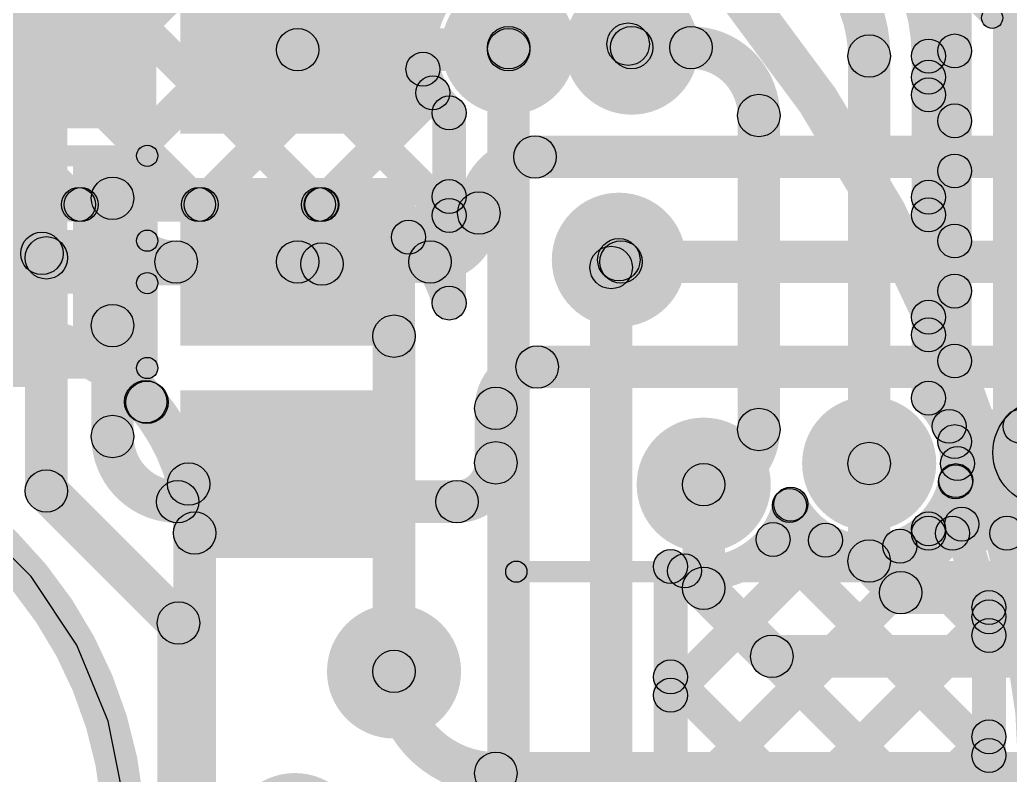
# Model space of a CAD drawing. Header units: millimetres. Extents: x -2.17 to 2.17, y -2.17 to 2.17.
# Drawn here: x 0.0738 to 0.3072, y 0.0169 to 0.1949 of the extents above; entities that cross this region are included whole.
import ezdxf

# ---------------------------------------------------------------- set-up
doc = ezdxf.new("R2010")
doc.units = ezdxf.units.MM
doc.header["$MEASUREMENT"] = 0
for name, color, linetype in [('BottomLayer', 5, 'Continuous'), ('BottomOverlay', 54, 'Continuous'), ('BottomPaste', 16, 'Continuous'), ('BottomSolder', 6, 'Continuous'), ('Mechanical2', 216, 'Continuous'), ('MultiLayer', 9, 'Continuous'), ('TopLayer', 1, 'Continuous'), ('TopOverlay', 2, 'Continuous'), ('TopSolder', 216, 'Continuous'), ('ViaHoleLayer', 16, 'Continuous')]:
    doc.layers.add(name, color=color, linetype=linetype)

# ---------------------------------------------------------------- blocks, each defined once
blk = doc.blocks.new('8_SO_B_34')
at = {"layer": 'BottomLayer'}
for points in [[(0.19291, 0.16575), (0.24016, 0.16575), (0.24016, 0.13425), (0.19291, 0.13425)], [(0.19291, 0.11575), (0.24016, 0.11575), (0.24016, 0.08425), (0.19291, 0.08425)], [(0.19291, 0.06575), (0.24016, 0.06575), (0.24016, 0.03425), (0.19291, 0.03425)]]:
    blk.add_hatch(color=5, dxfattribs=at).paths.add_polyline_path(points)
at = {"layer": 'BottomOverlay'}
blk.add_hatch(color=54, dxfattribs=at).paths.add_polyline_path([(0.165, 0.1755), (0.165, 0.1705), (0.04, 0.1705), (0.04, 0.1755)])
h = blk.add_hatch(color=54, dxfattribs=at)
edge = h.paths.add_edge_path()
edge.add_arc((0.165, 0.173), 0.0025, 0, 360)
at = {"layer": 'BottomPaste'}
for points in [[(0.19291, 0.16575), (0.24016, 0.16575), (0.24016, 0.13425), (0.19291, 0.13425)], [(0.19291, 0.11575), (0.24016, 0.11575), (0.24016, 0.08425), (0.19291, 0.08425)], [(0.19291, 0.06575), (0.24016, 0.06575), (0.24016, 0.03425), (0.19291, 0.03425)]]:
    blk.add_hatch(color=16, dxfattribs=at).paths.add_polyline_path(points)
at = {"layer": 'BottomSolder'}
for points in [[(0.18891, 0.16975), (0.24416, 0.16975), (0.24416, 0.13025), (0.18891, 0.13025)], [(0.18891, 0.11975), (0.24416, 0.11975), (0.24416, 0.08025), (0.18891, 0.08025)], [(0.18891, 0.06975), (0.24416, 0.06975), (0.24416, 0.03025), (0.18891, 0.03025)]]:
    blk.add_hatch(color=6, dxfattribs=at).paths.add_polyline_path(points)
at = {"layer": 'BottomOverlay'}
blk.add_circle((0.165, 0.173), 0.0025, dxfattribs=at)
blk = doc.blocks.new('R___0201_B_75')
at = {"layer": 'BottomLayer'}
for points in [[(-0.01614, 0.00728), (-0.00551, 0.00728), (-0.00551, -0.00728), (-0.01614, -0.00728)], [(0.00551, 0.00728), (0.01614, 0.00728), (0.01614, -0.00728), (0.00551, -0.00728)]]:
    blk.add_hatch(color=5, dxfattribs=at).paths.add_polyline_path(points)
at = {"layer": 'BottomOverlay'}
h = blk.add_hatch(color=54, dxfattribs=at)
edge = h.paths.add_edge_path()
edge.add_arc((-0.019, 0.01), 0.0025, 0, 360)
h = blk.add_hatch(color=54, dxfattribs=at)
edge = h.paths.add_edge_path()
edge.add_arc((-0.019, 0.01), 0.0025, 0, 360)
for points in [[(0.019, 0.0125), (0.019, 0.0075), (-0.019, 0.0075), (-0.019, 0.0125)], [(-0.0215, 0.01), (-0.0165, 0.01), (-0.0165, -0.01), (-0.0215, -0.01)], [(0.0165, 0.01), (0.0215, 0.01), (0.0215, -0.01), (0.0165, -0.01)], [(0.019, -0.0075), (0.019, -0.0125), (-0.019, -0.0125), (-0.019, -0.0075)]]:
    blk.add_hatch(color=54, dxfattribs=at).paths.add_polyline_path(points)
h = blk.add_hatch(color=54, dxfattribs=at)
edge = h.paths.add_edge_path()
edge.add_arc((0.019, 0.01), 0.0025, 0, 360)
h = blk.add_hatch(color=54, dxfattribs=at)
edge = h.paths.add_edge_path()
edge.add_arc((0.019, 0.01), 0.0025, 0, 360)
h = blk.add_hatch(color=54, dxfattribs=at)
edge = h.paths.add_edge_path()
edge.add_arc((-0.019, -0.01), 0.0025, 0, 360)
h = blk.add_hatch(color=54, dxfattribs=at)
edge = h.paths.add_edge_path()
edge.add_arc((-0.019, -0.01), 0.0025, 0, 360)
h = blk.add_hatch(color=54, dxfattribs=at)
edge = h.paths.add_edge_path()
edge.add_arc((0.019, -0.01), 0.0025, 0, 360)
h = blk.add_hatch(color=54, dxfattribs=at)
edge = h.paths.add_edge_path()
edge.add_arc((0.019, -0.01), 0.0025, 0, 360)
at = {"layer": 'BottomPaste'}
for points in [[(-0.01614, 0.00728), (-0.00551, 0.00728), (-0.00551, -0.00728), (-0.01614, -0.00728)], [(0.00551, 0.00728), (0.01614, 0.00728), (0.01614, -0.00728), (0.00551, -0.00728)]]:
    blk.add_hatch(color=16, dxfattribs=at).paths.add_polyline_path(points)
at = {"layer": 'BottomSolder'}
for points in [[(-0.02014, 0.01128), (-0.00151, 0.01128), (-0.00151, -0.01128), (-0.02014, -0.01128)], [(0.00151, 0.01128), (0.02014, 0.01128), (0.02014, -0.01128), (0.00151, -0.01128)]]:
    blk.add_hatch(color=6, dxfattribs=at).paths.add_polyline_path(points)
at = {"layer": 'BottomOverlay'}
for centre in [(-0.019, 0.01), (-0.019, 0.01), (0.019, 0.01), (0.019, 0.01), (-0.019, -0.01), (-0.019, -0.01), (0.019, -0.01), (0.019, -0.01)]:
    blk.add_circle(centre, 0.0025, dxfattribs=at)
blk = doc.blocks.new('R___0201_B_76')
at = {"layer": 'BottomLayer'}
for points in [[(-0.01614, 0.00728), (-0.00551, 0.00728), (-0.00551, -0.00728), (-0.01614, -0.00728)], [(0.00551, 0.00728), (0.01614, 0.00728), (0.01614, -0.00728), (0.00551, -0.00728)]]:
    blk.add_hatch(color=5, dxfattribs=at).paths.add_polyline_path(points)
at = {"layer": 'BottomOverlay'}
h = blk.add_hatch(color=54, dxfattribs=at)
edge = h.paths.add_edge_path()
edge.add_arc((-0.019, 0.01), 0.0025, 0, 360)
h = blk.add_hatch(color=54, dxfattribs=at)
edge = h.paths.add_edge_path()
edge.add_arc((-0.019, 0.01), 0.0025, 0, 360)
for points in [[(0.019, 0.0125), (0.019, 0.0075), (-0.019, 0.0075), (-0.019, 0.0125)], [(-0.0215, 0.01), (-0.0165, 0.01), (-0.0165, -0.01), (-0.0215, -0.01)], [(0.0165, 0.01), (0.0215, 0.01), (0.0215, -0.01), (0.0165, -0.01)], [(0.019, -0.0075), (0.019, -0.0125), (-0.019, -0.0125), (-0.019, -0.0075)]]:
    blk.add_hatch(color=54, dxfattribs=at).paths.add_polyline_path(points)
h = blk.add_hatch(color=54, dxfattribs=at)
edge = h.paths.add_edge_path()
edge.add_arc((0.019, 0.01), 0.0025, 0, 360)
h = blk.add_hatch(color=54, dxfattribs=at)
edge = h.paths.add_edge_path()
edge.add_arc((0.019, 0.01), 0.0025, 0, 360)
h = blk.add_hatch(color=54, dxfattribs=at)
edge = h.paths.add_edge_path()
edge.add_arc((-0.019, -0.01), 0.0025, 0, 360)
h = blk.add_hatch(color=54, dxfattribs=at)
edge = h.paths.add_edge_path()
edge.add_arc((-0.019, -0.01), 0.0025, 0, 360)
h = blk.add_hatch(color=54, dxfattribs=at)
edge = h.paths.add_edge_path()
edge.add_arc((0.019, -0.01), 0.0025, 0, 360)
h = blk.add_hatch(color=54, dxfattribs=at)
edge = h.paths.add_edge_path()
edge.add_arc((0.019, -0.01), 0.0025, 0, 360)
at = {"layer": 'BottomPaste'}
for points in [[(-0.01614, 0.00728), (-0.00551, 0.00728), (-0.00551, -0.00728), (-0.01614, -0.00728)], [(0.00551, 0.00728), (0.01614, 0.00728), (0.01614, -0.00728), (0.00551, -0.00728)]]:
    blk.add_hatch(color=16, dxfattribs=at).paths.add_polyline_path(points)
at = {"layer": 'BottomSolder'}
for points in [[(-0.02014, 0.01128), (-0.00151, 0.01128), (-0.00151, -0.01128), (-0.02014, -0.01128)], [(0.00151, 0.01128), (0.02014, 0.01128), (0.02014, -0.01128), (0.00151, -0.01128)]]:
    blk.add_hatch(color=6, dxfattribs=at).paths.add_polyline_path(points)
at = {"layer": 'BottomOverlay'}
for centre in [(-0.019, 0.01), (-0.019, 0.01), (0.019, 0.01), (0.019, 0.01), (-0.019, -0.01), (-0.019, -0.01), (0.019, -0.01), (0.019, -0.01)]:
    blk.add_circle(centre, 0.0025, dxfattribs=at)
blk = doc.blocks.new('WS2812B_M____258')
at = {"layer": 'TopOverlay'}
for points in [[(0.0725, -0.07), (0.0675, -0.07), (0.0675, -0.06), (0.0725, -0.06)], [(-0.07, -0.0725), (-0.07, -0.0675), (0.07, -0.0675), (0.07, -0.0725)]]:
    blk.add_hatch(color=2, dxfattribs=at).paths.add_polyline_path(points)
h = blk.add_hatch(color=2, dxfattribs=at)
edge = h.paths.add_edge_path()
edge.add_arc((0.07, -0.07), 0.0025, 0, 360)
h = blk.add_hatch(color=2, dxfattribs=at)
edge = h.paths.add_edge_path()
edge.add_arc((0.07, -0.07), 0.0025, 0, 360)
blk.add_circle((0.07, -0.07), 0.0025, dxfattribs=at)
blk.add_circle((0.07, -0.07), 0.0025, dxfattribs=at)

msp = doc.modelspace()

# ---------------------------------------------------------------- hatches: boundary and pattern name
at = {"layer": 'BottomLayer'}
for points in [[(0.009, 0.10839), (0.085, 0.10839), (0.085, 0.29539), (0.009, 0.29539)], [(0.033, 0.16939), (0.106, 0.16939), (0.106, 0.296), (0.033, 0.296)], [(0.22219, 0.1892), (0.21219, 0.1892), (0.21219, 0.22742), (0.22219, 0.22742)], [(0.13928, 0.18289), (0.13928, 0.19289), (0.189, 0.19289), (0.189, 0.18289)], [(0.21365, 0.18566), (0.22072, 0.19274), (0.22154, 0.19193), (0.21446, 0.18485)], [(0.194, 0.18789), (0.184, 0.18789), (0.184, 0.18839), (0.194, 0.18839)], [(0.19524, 0.15763), (0.19524, 0.16763), (0.483, 0.16763), (0.483, 0.15763)], [(0.07546, 0.13636), (0.08254, 0.14343), (0.08359, 0.14238), (0.07651, 0.13531)], [(0.11064, 0.13289), (0.11064, 0.14289), (0.13928, 0.14289), (0.13928, 0.13289)], [(0.13928, 0.13289), (0.13928, 0.14289), (0.1705, 0.14289), (0.1705, 0.13289)], [(0.2155, 0.13289), (0.2155, 0.14289), (0.35582, 0.14289), (0.35582, 0.13289)], [(0.21146, 0.13485), (0.21854, 0.14193), (0.21904, 0.14142), (0.21197, 0.13435)], [(0.08505, 0.08392), (0.07505, 0.08392), (0.07505, 0.13884), (0.08505, 0.13884)], [(0.10064, 0.09675), (0.09064, 0.09675), (0.09064, 0.12289), (0.10064, 0.12289)], [(0.19575, 0.10814), (0.19575, 0.11814), (0.472, 0.11814), (0.472, 0.10814)], [(0.191, 0.09055), (0.181, 0.09055), (0.181, 0.10339), (0.191, 0.10339)], [(0.29288, 0.09514), (0.29288, 0.10314), (0.3182, 0.10314), (0.3182, 0.09514)], [(0.29648, 0.07112), (0.29083, 0.07678), (0.31537, 0.10132), (0.32102, 0.09566)], [(0.30674, 0.09631), (0.31239, 0.10197), (0.32102, 0.09333), (0.31537, 0.08768)], [(0.279, 0.06739), (0.269, 0.06739), (0.269, 0.09039), (0.279, 0.09039)], [(0.29153, 0.08323), (0.29718, 0.08889), (0.3093, 0.07678), (0.30364, 0.07112)], [(0.07651, 0.08039), (0.08359, 0.08746), (0.11472, 0.05632), (0.10765, 0.04925)], [(0.111, 0.07639), (0.111, 0.08639), (0.17684, 0.08639), (0.17684, 0.07639)], [(0.24, 0.061), (0.23, 0.061), (0.23, 0.08539), (0.24, 0.08539)], [(0.288, 0.06995), (0.288, 0.07795), (0.3182, 0.07795), (0.3182, 0.06995)], [(0.27046, 0.06385), (0.27754, 0.07093), (0.28498, 0.06348), (0.27791, 0.05641)], [(0.23146, 0.05746), (0.23854, 0.06454), (0.25459, 0.04848), (0.24752, 0.04141)], [(0.28144, 0.05495), (0.28144, 0.06495), (0.43756, 0.06495), (0.43756, 0.05495)], [(0.11619, -0.05819), (0.10619, -0.05819), (0.10619, 0.05279), (0.11619, 0.05279)], [(0.25105, 0.03995), (0.25105, 0.04995), (0.4625, 0.04995), (0.4625, 0.03995)], [(0.186, 0.01239), (0.186, 0.02239), (0.43494, 0.02239), (0.43494, 0.01239)]]:
    msp.add_hatch(color=5, dxfattribs=at).paths.add_polyline_path(points)
h = msp.add_hatch(color=5, dxfattribs=at)
edge = h.paths.add_edge_path()
edge.add_arc((0.189, 0.18839), 0.01181, 0, 360)
h = msp.add_hatch(color=5, dxfattribs=at)
edge = h.paths.add_edge_path()
edge.add_arc((0.218, 0.18839), 0.01181, 0, 360)
h = msp.add_hatch(color=5, dxfattribs=at)
edge = h.paths.add_edge_path()
edge.add_arc((0.21719, 0.1892), 0.005, 0, 360)
h = msp.add_hatch(color=5, dxfattribs=at)
edge = h.paths.add_edge_path()
edge.add_arc((0.21719, 0.1892), 0.005, 0, 360)
h = msp.add_hatch(color=5, dxfattribs=at)
edge = h.paths.add_edge_path()
edge.add_arc((0.13928, 0.18789), 0.005, 0, 360)
h = msp.add_hatch(color=5, dxfattribs=at)
edge = h.paths.add_edge_path()
edge.add_arc((0.189, 0.18839), 0.005, 0, 360)
h = msp.add_hatch(color=5, dxfattribs=at)
edge = h.paths.add_edge_path()
edge.add_arc((0.189, 0.18789), 0.005, 0, 360)
h = msp.add_hatch(color=5, dxfattribs=at)
edge = h.paths.add_edge_path()
edge.add_arc((0.189, 0.18789), 0.005, 0, 360)
h = msp.add_hatch(color=5, dxfattribs=at)
edge = h.paths.add_edge_path()
edge.add_arc((0.218, 0.18839), 0.005, 0, 360)
h = msp.add_hatch(color=5, dxfattribs=at)
edge = h.paths.add_edge_path()
edge.add_arc((0.19524, 0.16263), 0.005, 0, 360)
h = msp.add_hatch(color=5, dxfattribs=at)
edge = h.paths.add_edge_path()
edge.add_arc((0.19524, 0.16263), 0.005, 0, 360)
h = msp.add_hatch(color=5, dxfattribs=at)
edge = h.paths.add_edge_path()
edge.add_arc((0.09564, 0.15289), 0.005, 0, 360)
h = msp.add_hatch(color=5, dxfattribs=at)
edge = h.paths.add_edge_path()
edge.add_arc((0.182, 0.14939), 0.005, 0, 360)
h = msp.add_hatch(color=5, dxfattribs=at)
edge = h.paths.add_edge_path()
edge.add_arc((0.182, 0.14939), 0.005, 0, 360)
h = msp.add_hatch(color=5, dxfattribs=at)
edge = h.paths.add_edge_path()
edge.add_arc((0.215, 0.13839), 0.01181, 0, 360)
h = msp.add_hatch(color=5, dxfattribs=at)
edge = h.paths.add_edge_path()
edge.add_arc((0.079, 0.13989), 0.005, 0, 360)
h = msp.add_hatch(color=5, dxfattribs=at)
edge = h.paths.add_edge_path()
edge.add_arc((0.08005, 0.13884), 0.005, 0, 360)
h = msp.add_hatch(color=5, dxfattribs=at)
edge = h.paths.add_edge_path()
edge.add_arc((0.08005, 0.13884), 0.005, 0, 360)
h = msp.add_hatch(color=5, dxfattribs=at)
edge = h.paths.add_edge_path()
edge.add_arc((0.11064, 0.13789), 0.005, 0, 360)
h = msp.add_hatch(color=5, dxfattribs=at)
edge = h.paths.add_edge_path()
edge.add_arc((0.11064, 0.13789), 0.005, 0, 360)
h = msp.add_hatch(color=5, dxfattribs=at)
edge = h.paths.add_edge_path()
edge.add_arc((0.13928, 0.13789), 0.005, 0, 360)
h = msp.add_hatch(color=5, dxfattribs=at)
edge = h.paths.add_edge_path()
edge.add_arc((0.13928, 0.13789), 0.005, 0, 360)
h = msp.add_hatch(color=5, dxfattribs=at)
edge = h.paths.add_edge_path()
edge.add_arc((0.1705, 0.13789), 0.005, 0, 360)
h = msp.add_hatch(color=5, dxfattribs=at)
edge = h.paths.add_edge_path()
edge.add_arc((0.1705, 0.13789), 0.005, 0, 360)
h = msp.add_hatch(color=5, dxfattribs=at)
edge = h.paths.add_edge_path()
edge.add_arc((0.215, 0.13839), 0.005, 0, 360)
h = msp.add_hatch(color=5, dxfattribs=at)
edge = h.paths.add_edge_path()
edge.add_arc((0.2155, 0.13789), 0.005, 0, 360)
h = msp.add_hatch(color=5, dxfattribs=at)
edge = h.paths.add_edge_path()
edge.add_arc((0.2155, 0.13789), 0.005, 0, 360)
h = msp.add_hatch(color=5, dxfattribs=at)
edge = h.paths.add_edge_path()
edge.add_arc((0.09564, 0.12289), 0.005, 0, 360)
h = msp.add_hatch(color=5, dxfattribs=at)
edge = h.paths.add_edge_path()
edge.add_arc((0.19575, 0.11314), 0.005, 0, 360)
h = msp.add_hatch(color=5, dxfattribs=at)
edge = h.paths.add_edge_path()
edge.add_arc((0.19575, 0.11314), 0.005, 0, 360)
h = msp.add_hatch(color=5, dxfattribs=at)
edge = h.paths.add_edge_path()
edge.add_arc((0.186, 0.10339), 0.005, 0, 360)
h = msp.add_hatch(color=5, dxfattribs=at)
edge = h.paths.add_edge_path()
edge.add_arc((0.186, 0.10339), 0.005, 0, 360)
h = msp.add_hatch(color=5, dxfattribs=at)
edge = h.paths.add_edge_path()
edge.add_arc((0.29288, 0.09914), 0.004, 0, 360)
h = msp.add_hatch(color=5, dxfattribs=at)
edge = h.paths.add_edge_path()
edge.add_arc((0.29288, 0.09914), 0.004, 0, 360)
h = msp.add_hatch(color=5, dxfattribs=at)
edge = h.paths.add_edge_path()
edge.add_arc((0.30956, 0.09914), 0.004, 0, 360)
h = msp.add_hatch(color=5, dxfattribs=at)
edge = h.paths.add_edge_path()
edge.add_arc((0.09564, 0.09675), 0.005, 0, 360)
h = msp.add_hatch(color=5, dxfattribs=at)
edge = h.paths.add_edge_path()
edge.add_arc((0.09564, 0.09675), 0.005, 0, 360)
h = msp.add_hatch(color=5, dxfattribs=at)
edge = h.paths.add_edge_path()
edge.add_arc((0.274, 0.09039), 0.01181, 0, 360)
h = msp.add_hatch(color=5, dxfattribs=at)
edge = h.paths.add_edge_path()
edge.add_arc((0.235, 0.08539), 0.01181, 0, 360)
h = msp.add_hatch(color=5, dxfattribs=at)
edge = h.paths.add_edge_path()
edge.add_arc((0.186, 0.09055), 0.005, 0, 360)
h = msp.add_hatch(color=5, dxfattribs=at)
edge = h.paths.add_edge_path()
edge.add_arc((0.186, 0.09055), 0.005, 0, 360)
h = msp.add_hatch(color=5, dxfattribs=at)
edge = h.paths.add_edge_path()
edge.add_arc((0.274, 0.09039), 0.005, 0, 360)
h = msp.add_hatch(color=5, dxfattribs=at)
edge = h.paths.add_edge_path()
edge.add_arc((0.29481, 0.09039), 0.004, 0, 360)
h = msp.add_hatch(color=5, dxfattribs=at)
edge = h.paths.add_edge_path()
edge.add_arc((0.29481, 0.09039), 0.004, 0, 360)
h = msp.add_hatch(color=5, dxfattribs=at)
edge = h.paths.add_edge_path()
edge.add_arc((0.08005, 0.08392), 0.005, 0, 360)
h = msp.add_hatch(color=5, dxfattribs=at)
edge = h.paths.add_edge_path()
edge.add_arc((0.08005, 0.08392), 0.005, 0, 360)
h = msp.add_hatch(color=5, dxfattribs=at)
edge = h.paths.add_edge_path()
edge.add_arc((0.235, 0.08539), 0.005, 0, 360)
h = msp.add_hatch(color=5, dxfattribs=at)
edge = h.paths.add_edge_path()
edge.add_arc((0.29436, 0.08606), 0.004, 0, 360)
h = msp.add_hatch(color=5, dxfattribs=at)
edge = h.paths.add_edge_path()
edge.add_arc((0.111, 0.08139), 0.005, 0, 360)
h = msp.add_hatch(color=5, dxfattribs=at)
edge = h.paths.add_edge_path()
edge.add_arc((0.111, 0.08139), 0.005, 0, 360)
h = msp.add_hatch(color=5, dxfattribs=at)
edge = h.paths.add_edge_path()
edge.add_arc((0.17684, 0.08139), 0.005, 0, 360)
h = msp.add_hatch(color=5, dxfattribs=at)
edge = h.paths.add_edge_path()
edge.add_arc((0.17684, 0.08139), 0.005, 0, 360)
h = msp.add_hatch(color=5, dxfattribs=at)
edge = h.paths.add_edge_path()
edge.add_arc((0.288, 0.07499), 0.004, 0, 360)
h = msp.add_hatch(color=5, dxfattribs=at)
edge = h.paths.add_edge_path()
edge.add_arc((0.288, 0.07395), 0.004, 0, 360)
h = msp.add_hatch(color=5, dxfattribs=at)
edge = h.paths.add_edge_path()
edge.add_arc((0.29366, 0.07395), 0.004, 0, 360)
h = msp.add_hatch(color=5, dxfattribs=at)
edge = h.paths.add_edge_path()
edge.add_arc((0.30647, 0.07395), 0.004, 0, 360)
h = msp.add_hatch(color=5, dxfattribs=at)
edge = h.paths.add_edge_path()
edge.add_arc((0.274, 0.06739), 0.005, 0, 360)
h = msp.add_hatch(color=5, dxfattribs=at)
edge = h.paths.add_edge_path()
edge.add_arc((0.274, 0.06739), 0.005, 0, 360)
h = msp.add_hatch(color=5, dxfattribs=at)
edge = h.paths.add_edge_path()
edge.add_arc((0.235, 0.061), 0.005, 0, 360)
h = msp.add_hatch(color=5, dxfattribs=at)
edge = h.paths.add_edge_path()
edge.add_arc((0.235, 0.061), 0.005, 0, 360)
h = msp.add_hatch(color=5, dxfattribs=at)
edge = h.paths.add_edge_path()
edge.add_arc((0.28144, 0.05995), 0.005, 0, 360)
h = msp.add_hatch(color=5, dxfattribs=at)
edge = h.paths.add_edge_path()
edge.add_arc((0.28144, 0.05995), 0.005, 0, 360)
h = msp.add_hatch(color=5, dxfattribs=at)
edge = h.paths.add_edge_path()
edge.add_arc((0.11119, 0.05279), 0.005, 0, 360)
h = msp.add_hatch(color=5, dxfattribs=at)
edge = h.paths.add_edge_path()
edge.add_arc((0.11119, 0.05279), 0.005, 0, 360)
h = msp.add_hatch(color=5, dxfattribs=at)
edge = h.paths.add_edge_path()
edge.add_arc((0.162, 0.04139), 0.01181, 0, 360)
h = msp.add_hatch(color=5, dxfattribs=at)
edge = h.paths.add_edge_path()
edge.add_arc((0.25105, 0.04495), 0.005, 0, 360)
h = msp.add_hatch(color=5, dxfattribs=at)
edge = h.paths.add_edge_path()
edge.add_arc((0.25105, 0.04495), 0.005, 0, 360)
h = msp.add_hatch(color=5, dxfattribs=at)
edge = h.paths.add_edge_path()
edge.add_arc((0.162, 0.04139), 0.005, 0, 360)
h = msp.add_hatch(color=5, dxfattribs=at)
edge = h.paths.add_edge_path()
edge.add_arc((0.186, 0.01739), 0.005, 0, 360)
h = msp.add_hatch(color=5, dxfattribs=at)
edge = h.paths.add_edge_path()
edge.add_arc((0.186, 0.01739), 0.005, 0, 360)
at = {"layer": 'BottomSolder'}
h = msp.add_hatch(color=6, dxfattribs=at)
edge = h.paths.add_edge_path()
edge.add_arc((0.189, 0.18839), 0.01581, 0, 360)
h = msp.add_hatch(color=6, dxfattribs=at)
edge = h.paths.add_edge_path()
edge.add_arc((0.218, 0.18839), 0.01581, 0, 360)
h = msp.add_hatch(color=6, dxfattribs=at)
edge = h.paths.add_edge_path()
edge.add_arc((0.215, 0.13839), 0.01581, 0, 360)
h = msp.add_hatch(color=6, dxfattribs=at)
edge = h.paths.add_edge_path()
edge.add_arc((0.274, 0.09039), 0.01581, 0, 360)
h = msp.add_hatch(color=6, dxfattribs=at)
edge = h.paths.add_edge_path()
edge.add_arc((0.235, 0.08539), 0.01581, 0, 360)
h = msp.add_hatch(color=6, dxfattribs=at)
edge = h.paths.add_edge_path()
edge.add_arc((0.162, 0.04139), 0.01581, 0, 360)
h = msp.add_hatch(color=6, dxfattribs=at)
edge = h.paths.add_edge_path()
edge.add_arc((0.13864, 0.00164), 0.01581, 0, 360)
at = {"layer": 'TopLayer'}
for points in [[(0.03451, 0.14856), (0.02886, 0.15422), (0.13186, 0.25722), (0.13751, 0.25156)], [(0.0628, 0.14856), (0.05714, 0.15422), (0.16014, 0.25722), (0.1658, 0.25156)], [(0.06663, 0.25156), (0.07229, 0.25722), (0.17783, 0.15168), (0.17217, 0.14602)], [(0.09108, 0.14856), (0.08543, 0.15422), (0.18843, 0.25722), (0.19408, 0.25156)], [(0.09492, 0.25156), (0.10057, 0.25722), (0.17165, 0.18614), (0.16599, 0.18049)], [(0.11937, 0.14856), (0.11371, 0.15422), (0.21671, 0.25722), (0.22237, 0.25156)], [(0.05417, 0.23574), (0.05983, 0.24139), (0.147, 0.15422), (0.14135, 0.14856)], [(0.32816, 0.09297), (0.30316, 0.09297), (0.30316, 0.22374), (0.32816, 0.22374)], [(0.05417, 0.20745), (0.05983, 0.21311), (0.11872, 0.15422), (0.11306, 0.14856)], [(0.29816, 0.09554), (0.29016, 0.09554), (0.29016, 0.2116), (0.29816, 0.2116)], [(0.04528, 0.18806), (0.05093, 0.19372), (0.09043, 0.15422), (0.08478, 0.14856)], [(0.218, 0.18339), (0.218, 0.19339), (0.232, 0.19339), (0.232, 0.18339)], [(0.29083, 0.1786), (0.28517, 0.18426), (0.29133, 0.19042), (0.29699, 0.18476)], [(0.194, -0.20061), (0.184, -0.20061), (0.184, 0.18839), (0.194, 0.18839)], [(0.279, 0.09039), (0.269, 0.09039), (0.269, 0.18639), (0.279, 0.18639)], [(0.292, 0.10579), (0.284, 0.10579), (0.284, 0.18639), (0.292, 0.18639)], [(0.14765, 0.14856), (0.14199, 0.15422), (0.16831, 0.18054), (0.17397, 0.17488)], [(0.28517, 0.17444), (0.29083, 0.1801), (0.29699, 0.17394), (0.29133, 0.16828)], [(0.179, 0.1282), (0.171, 0.1282), (0.171, 0.17299), (0.179, 0.17299)], [(0.253, 0.09839), (0.243, 0.09839), (0.243, 0.17239), (0.253, 0.17239)], [(0.29083, 0.15032), (0.28517, 0.15597), (0.29133, 0.16214), (0.29699, 0.15648)], [(-0.218, 0.14739), (-0.218, 0.15539), (0.145, 0.15539), (0.145, 0.14739)], [(0.16825, 0.14088), (0.1626, 0.14654), (0.17217, 0.15611), (0.17783, 0.15045)], [(0.16825, 0.14088), (0.1626, 0.14654), (0.17217, 0.15611), (0.17783, 0.15045)], [(0.28517, 0.14616), (0.29083, 0.15181), (0.29699, 0.14565), (0.29133, 0.13999)], [(-0.218, 0.13239), (-0.218, 0.14239), (0.145, 0.14239), (0.145, 0.13239)], [(0.21672, 0.13304), (0.20965, 0.14011), (0.21146, 0.14193), (0.21854, 0.13485)], [(0.21819, -0.01411), (0.20819, -0.01411), (0.20819, 0.13658), (0.21819, 0.13658)], [(0.29083, 0.12203), (0.28517, 0.12769), (0.29133, 0.13385), (0.29699, 0.1282)], [(0.28517, 0.11787), (0.29083, 0.12353), (0.29699, 0.11737), (0.29133, 0.11171)], [(0.167, 0.04139), (0.157, 0.04139), (0.157, 0.12039), (0.167, 0.12039)], [(0.23002, 0.00465), (0.22436, 0.01031), (0.29299, 0.07894), (0.29865, 0.07328)], [(0.23002, 0.03294), (0.22436, 0.03859), (0.26089, 0.07512), (0.26655, 0.06947)], [(0.24851, 0.06968), (0.25417, 0.07533), (0.30507, 0.02444), (0.29941, 0.01878)], [(0.12, -0.02625), (0.11, -0.02625), (0.11, 0.074), (0.12, 0.074)], [(0.27842, 0.06805), (0.28408, 0.07371), (0.30507, 0.05272), (0.29941, 0.04706)], [(0.22766, 0.06224), (0.23332, 0.0679), (0.30507, -0.00385), (0.29941, -0.00951)], [(0.23119, -0.00831), (0.22319, -0.00831), (0.22319, 0.0661), (0.23119, 0.0661)], [(0.23626, -0.01738), (0.23061, -0.01173), (0.29941, 0.05708), (0.30507, 0.05142)], [(0.30624, -0.11485), (0.29824, -0.11485), (0.29824, 0.05644), (0.30624, 0.05644)], [(0.22436, 0.03726), (0.23002, 0.04292), (0.30507, -0.03213), (0.29941, -0.03779)], [(0.25521, -0.02673), (0.24955, -0.02107), (0.29941, 0.02879), (0.30507, 0.02314)]]:
    msp.add_hatch(color=1, dxfattribs=at).paths.add_polyline_path(points)
h = msp.add_hatch(color=1, dxfattribs=at)
edge = h.paths.add_edge_path()
edge.add_arc((0.189, 0.18839), 0.01181, 0, 360)
h = msp.add_hatch(color=1, dxfattribs=at)
edge = h.paths.add_edge_path()
edge.add_arc((0.218, 0.18839), 0.01181, 0, 360)
h = msp.add_hatch(color=1, dxfattribs=at)
edge = h.paths.add_edge_path()
edge.add_arc((0.189, 0.18839), 0.005, 0, 360)
h = msp.add_hatch(color=1, dxfattribs=at)
edge = h.paths.add_edge_path()
edge.add_arc((0.218, 0.18839), 0.005, 0, 360)
h = msp.add_hatch(color=1, dxfattribs=at)
edge = h.paths.add_edge_path()
edge.add_arc((0.232, 0.18839), 0.005, 0, 360)
h = msp.add_hatch(color=1, dxfattribs=at)
edge = h.paths.add_edge_path()
edge.add_arc((0.232, 0.18839), 0.005, 0, 360)
h = msp.add_hatch(color=1, dxfattribs=at)
edge = h.paths.add_edge_path()
edge.add_arc((0.29416, 0.18759), 0.004, 0, 360)
h = msp.add_hatch(color=1, dxfattribs=at)
edge = h.paths.add_edge_path()
edge.add_arc((0.274, 0.18639), 0.005, 0, 360)
h = msp.add_hatch(color=1, dxfattribs=at)
edge = h.paths.add_edge_path()
edge.add_arc((0.274, 0.18639), 0.005, 0, 360)
h = msp.add_hatch(color=1, dxfattribs=at)
edge = h.paths.add_edge_path()
edge.add_arc((0.288, 0.18639), 0.004, 0, 360)
h = msp.add_hatch(color=1, dxfattribs=at)
edge = h.paths.add_edge_path()
edge.add_arc((0.288, 0.18639), 0.004, 0, 360)
h = msp.add_hatch(color=1, dxfattribs=at)
edge = h.paths.add_edge_path()
edge.add_arc((0.16882, 0.18332), 0.004, 0, 360)
h = msp.add_hatch(color=1, dxfattribs=at)
edge = h.paths.add_edge_path()
edge.add_arc((0.288, 0.18143), 0.004, 0, 360)
h = msp.add_hatch(color=1, dxfattribs=at)
edge = h.paths.add_edge_path()
edge.add_arc((0.17114, 0.17771), 0.004, 0, 360)
h = msp.add_hatch(color=1, dxfattribs=at)
edge = h.paths.add_edge_path()
edge.add_arc((0.288, 0.17727), 0.004, 0, 360)
h = msp.add_hatch(color=1, dxfattribs=at)
edge = h.paths.add_edge_path()
edge.add_arc((0.175, 0.17299), 0.004, 0, 360)
h = msp.add_hatch(color=1, dxfattribs=at)
edge = h.paths.add_edge_path()
edge.add_arc((0.175, 0.17299), 0.004, 0, 360)
h = msp.add_hatch(color=1, dxfattribs=at)
edge = h.paths.add_edge_path()
edge.add_arc((0.248, 0.17239), 0.005, 0, 360)
h = msp.add_hatch(color=1, dxfattribs=at)
edge = h.paths.add_edge_path()
edge.add_arc((0.248, 0.17239), 0.005, 0, 360)
h = msp.add_hatch(color=1, dxfattribs=at)
edge = h.paths.add_edge_path()
edge.add_arc((0.29416, 0.17111), 0.004, 0, 360)
h = msp.add_hatch(color=1, dxfattribs=at)
edge = h.paths.add_edge_path()
edge.add_arc((0.29416, 0.15931), 0.004, 0, 360)
h = msp.add_hatch(color=1, dxfattribs=at)
edge = h.paths.add_edge_path()
edge.add_arc((0.175, 0.15328), 0.004, 0, 360)
h = msp.add_hatch(color=1, dxfattribs=at)
edge = h.paths.add_edge_path()
edge.add_arc((0.175, 0.15328), 0.004, 0, 360)
h = msp.add_hatch(color=1, dxfattribs=at)
edge = h.paths.add_edge_path()
edge.add_arc((0.288, 0.15315), 0.004, 0, 360)
h = msp.add_hatch(color=1, dxfattribs=at)
edge = h.paths.add_edge_path()
edge.add_arc((0.08761, 0.15139), 0.004, 0, 360)
h = msp.add_hatch(color=1, dxfattribs=at)
edge = h.paths.add_edge_path()
edge.add_arc((0.08825, 0.15139), 0.004, 0, 360)
h = msp.add_hatch(color=1, dxfattribs=at)
edge = h.paths.add_edge_path()
edge.add_arc((0.11589, 0.15139), 0.004, 0, 360)
h = msp.add_hatch(color=1, dxfattribs=at)
edge = h.paths.add_edge_path()
edge.add_arc((0.11654, 0.15139), 0.004, 0, 360)
h = msp.add_hatch(color=1, dxfattribs=at)
edge = h.paths.add_edge_path()
edge.add_arc((0.14417, 0.15139), 0.004, 0, 360)
h = msp.add_hatch(color=1, dxfattribs=at)
edge = h.paths.add_edge_path()
edge.add_arc((0.14482, 0.15139), 0.004, 0, 360)
h = msp.add_hatch(color=1, dxfattribs=at)
edge = h.paths.add_edge_path()
edge.add_arc((0.145, 0.15139), 0.004, 0, 360)
h = msp.add_hatch(color=1, dxfattribs=at)
edge = h.paths.add_edge_path()
edge.add_arc((0.145, 0.15139), 0.004, 0, 360)
h = msp.add_hatch(color=1, dxfattribs=at)
edge = h.paths.add_edge_path()
edge.add_arc((0.175, 0.14885), 0.004, 0, 360)
h = msp.add_hatch(color=1, dxfattribs=at)
edge = h.paths.add_edge_path()
edge.add_arc((0.288, 0.14899), 0.004, 0, 360)
h = msp.add_hatch(color=1, dxfattribs=at)
edge = h.paths.add_edge_path()
edge.add_arc((0.215, 0.13839), 0.01181, 0, 360)
h = msp.add_hatch(color=1, dxfattribs=at)
edge = h.paths.add_edge_path()
edge.add_arc((0.16543, 0.14371), 0.004, 0, 360)
h = msp.add_hatch(color=1, dxfattribs=at)
edge = h.paths.add_edge_path()
edge.add_arc((0.16543, 0.14371), 0.004, 0, 360)
h = msp.add_hatch(color=1, dxfattribs=at)
edge = h.paths.add_edge_path()
edge.add_arc((0.29416, 0.14282), 0.004, 0, 360)
h = msp.add_hatch(color=1, dxfattribs=at)
edge = h.paths.add_edge_path()
edge.add_arc((0.215, 0.13839), 0.005, 0, 360)
h = msp.add_hatch(color=1, dxfattribs=at)
edge = h.paths.add_edge_path()
edge.add_arc((0.145, 0.13739), 0.005, 0, 360)
h = msp.add_hatch(color=1, dxfattribs=at)
edge = h.paths.add_edge_path()
edge.add_arc((0.145, 0.13739), 0.005, 0, 360)
h = msp.add_hatch(color=1, dxfattribs=at)
edge = h.paths.add_edge_path()
edge.add_arc((0.21319, 0.13658), 0.005, 0, 360)
h = msp.add_hatch(color=1, dxfattribs=at)
edge = h.paths.add_edge_path()
edge.add_arc((0.21319, 0.13658), 0.005, 0, 360)
h = msp.add_hatch(color=1, dxfattribs=at)
edge = h.paths.add_edge_path()
edge.add_arc((0.29416, 0.13102), 0.004, 0, 360)
h = msp.add_hatch(color=1, dxfattribs=at)
edge = h.paths.add_edge_path()
edge.add_arc((0.175, 0.1282), 0.004, 0, 360)
h = msp.add_hatch(color=1, dxfattribs=at)
edge = h.paths.add_edge_path()
edge.add_arc((0.175, 0.1282), 0.004, 0, 360)
h = msp.add_hatch(color=1, dxfattribs=at)
edge = h.paths.add_edge_path()
edge.add_arc((0.288, 0.12486), 0.004, 0, 360)
h = msp.add_hatch(color=1, dxfattribs=at)
edge = h.paths.add_edge_path()
edge.add_arc((0.162, 0.12039), 0.005, 0, 360)
h = msp.add_hatch(color=1, dxfattribs=at)
edge = h.paths.add_edge_path()
edge.add_arc((0.162, 0.12039), 0.005, 0, 360)
h = msp.add_hatch(color=1, dxfattribs=at)
edge = h.paths.add_edge_path()
edge.add_arc((0.288, 0.1207), 0.004, 0, 360)
h = msp.add_hatch(color=1, dxfattribs=at)
edge = h.paths.add_edge_path()
edge.add_arc((0.29416, 0.11454), 0.004, 0, 360)
h = msp.add_hatch(color=1, dxfattribs=at)
edge = h.paths.add_edge_path()
edge.add_arc((0.10347, 0.10494), 0.005, 0, 360)
h = msp.add_hatch(color=1, dxfattribs=at)
edge = h.paths.add_edge_path()
edge.add_arc((0.10377, 0.1048), 0.005, 0, 360)
h = msp.add_hatch(color=1, dxfattribs=at)
edge = h.paths.add_edge_path()
edge.add_arc((0.288, 0.10579), 0.004, 0, 360)
h = msp.add_hatch(color=1, dxfattribs=at)
edge = h.paths.add_edge_path()
edge.add_arc((0.288, 0.10579), 0.004, 0, 360)
h = msp.add_hatch(color=1, dxfattribs=at)
edge = h.paths.add_edge_path()
edge.add_arc((0.31566, 0.09297), 0.0125, 0, 360)
h = msp.add_hatch(color=1, dxfattribs=at)
edge = h.paths.add_edge_path()
edge.add_arc((0.31566, 0.09297), 0.0125, 0, 360)
h = msp.add_hatch(color=1, dxfattribs=at)
edge = h.paths.add_edge_path()
edge.add_arc((0.248, 0.09839), 0.005, 0, 360)
h = msp.add_hatch(color=1, dxfattribs=at)
edge = h.paths.add_edge_path()
edge.add_arc((0.248, 0.09839), 0.005, 0, 360)
h = msp.add_hatch(color=1, dxfattribs=at)
edge = h.paths.add_edge_path()
edge.add_arc((0.274, 0.09039), 0.01181, 0, 360)
h = msp.add_hatch(color=1, dxfattribs=at)
edge = h.paths.add_edge_path()
edge.add_arc((0.29416, 0.09554), 0.004, 0, 360)
h = msp.add_hatch(color=1, dxfattribs=at)
edge = h.paths.add_edge_path()
edge.add_arc((0.29416, 0.09554), 0.004, 0, 360)
h = msp.add_hatch(color=1, dxfattribs=at)
edge = h.paths.add_edge_path()
edge.add_arc((0.235, 0.08539), 0.01181, 0, 360)
h = msp.add_hatch(color=1, dxfattribs=at)
edge = h.paths.add_edge_path()
edge.add_arc((0.274, 0.09039), 0.005, 0, 360)
h = msp.add_hatch(color=1, dxfattribs=at)
edge = h.paths.add_edge_path()
edge.add_arc((0.11357, 0.08554), 0.005, 0, 360)
h = msp.add_hatch(color=1, dxfattribs=at)
edge = h.paths.add_edge_path()
edge.add_arc((0.11357, 0.08554), 0.005, 0, 360)
h = msp.add_hatch(color=1, dxfattribs=at)
edge = h.paths.add_edge_path()
edge.add_arc((0.235, 0.08539), 0.005, 0, 360)
h = msp.add_hatch(color=1, dxfattribs=at)
edge = h.paths.add_edge_path()
edge.add_arc((0.29442, 0.08635), 0.004, 0, 360)
h = msp.add_hatch(color=1, dxfattribs=at)
edge = h.paths.add_edge_path()
edge.add_arc((0.29442, 0.08635), 0.004, 0, 360)
h = msp.add_hatch(color=1, dxfattribs=at)
edge = h.paths.add_edge_path()
edge.add_arc((0.25523, 0.08051), 0.004, 0, 360)
h = msp.add_hatch(color=1, dxfattribs=at)
edge = h.paths.add_edge_path()
edge.add_arc((0.25551, 0.08083), 0.004, 0, 360)
h = msp.add_hatch(color=1, dxfattribs=at)
edge = h.paths.add_edge_path()
edge.add_arc((0.29582, 0.07611), 0.004, 0, 360)
h = msp.add_hatch(color=1, dxfattribs=at)
edge = h.paths.add_edge_path()
edge.add_arc((0.115, 0.074), 0.005, 0, 360)
h = msp.add_hatch(color=1, dxfattribs=at)
edge = h.paths.add_edge_path()
edge.add_arc((0.115, 0.074), 0.005, 0, 360)
h = msp.add_hatch(color=1, dxfattribs=at)
edge = h.paths.add_edge_path()
edge.add_arc((0.25134, 0.07251), 0.004, 0, 360)
h = msp.add_hatch(color=1, dxfattribs=at)
edge = h.paths.add_edge_path()
edge.add_arc((0.26372, 0.0723), 0.004, 0, 360)
h = msp.add_hatch(color=1, dxfattribs=at)
edge = h.paths.add_edge_path()
edge.add_arc((0.28125, 0.07088), 0.004, 0, 360)
h = msp.add_hatch(color=1, dxfattribs=at)
edge = h.paths.add_edge_path()
edge.add_arc((0.22719, 0.0661), 0.004, 0, 360)
h = msp.add_hatch(color=1, dxfattribs=at)
edge = h.paths.add_edge_path()
edge.add_arc((0.22719, 0.0661), 0.004, 0, 360)
h = msp.add_hatch(color=1, dxfattribs=at)
edge = h.paths.add_edge_path()
edge.add_arc((0.23049, 0.06507), 0.004, 0, 360)
h = msp.add_hatch(color=1, dxfattribs=at)
edge = h.paths.add_edge_path()
edge.add_arc((0.30224, 0.05644), 0.004, 0, 360)
h = msp.add_hatch(color=1, dxfattribs=at)
edge = h.paths.add_edge_path()
edge.add_arc((0.30224, 0.05644), 0.004, 0, 360)
h = msp.add_hatch(color=1, dxfattribs=at)
edge = h.paths.add_edge_path()
edge.add_arc((0.30224, 0.05425), 0.004, 0, 360)
h = msp.add_hatch(color=1, dxfattribs=at)
edge = h.paths.add_edge_path()
edge.add_arc((0.30224, 0.04989), 0.004, 0, 360)
h = msp.add_hatch(color=1, dxfattribs=at)
edge = h.paths.add_edge_path()
edge.add_arc((0.162, 0.04139), 0.01181, 0, 360)
h = msp.add_hatch(color=1, dxfattribs=at)
edge = h.paths.add_edge_path()
edge.add_arc((0.162, 0.04139), 0.005, 0, 360)
h = msp.add_hatch(color=1, dxfattribs=at)
edge = h.paths.add_edge_path()
edge.add_arc((0.22719, 0.04009), 0.004, 0, 360)
h = msp.add_hatch(color=1, dxfattribs=at)
edge = h.paths.add_edge_path()
edge.add_arc((0.22719, 0.03577), 0.004, 0, 360)
h = msp.add_hatch(color=1, dxfattribs=at)
edge = h.paths.add_edge_path()
edge.add_arc((0.30224, 0.02597), 0.004, 0, 360)
h = msp.add_hatch(color=1, dxfattribs=at)
edge = h.paths.add_edge_path()
edge.add_arc((0.30224, 0.02161), 0.004, 0, 360)
at = {"layer": 'TopSolder'}
h = msp.add_hatch(color=216, dxfattribs=at)
edge = h.paths.add_edge_path()
edge.add_arc((0.13864, 0.00164), 0.01581, 0, 360)
at = {"layer": 'ViaHoleLayer'}
h = msp.add_hatch(color=16, dxfattribs=at)
edge = h.paths.add_edge_path()
edge.add_arc((0.189, 0.18839), 0.00591, 0, 360)
h = msp.add_hatch(color=16, dxfattribs=at)
edge = h.paths.add_edge_path()
edge.add_arc((0.218, 0.18839), 0.00591, 0, 360)
h = msp.add_hatch(color=16, dxfattribs=at)
edge = h.paths.add_edge_path()
edge.add_arc((0.215, 0.13839), 0.00591, 0, 360)
h = msp.add_hatch(color=16, dxfattribs=at)
edge = h.paths.add_edge_path()
edge.add_arc((0.274, 0.09039), 0.00591, 0, 360)
h = msp.add_hatch(color=16, dxfattribs=at)
edge = h.paths.add_edge_path()
edge.add_arc((0.235, 0.08539), 0.00591, 0, 360)
h = msp.add_hatch(color=16, dxfattribs=at)
edge = h.paths.add_edge_path()
edge.add_arc((0.162, 0.04139), 0.00591, 0, 360)

# ---------------------------------------------------------------- linework, layer by layer
at = {"layer": 'BottomLayer'}
for points, const_width in [([(0.182, 0.14939, -0.414214), (0.19524, 0.16263)], 0.01), ([(0.11064, 0.13789, -0.414214), (0.09564, 0.15289)], 0.01), ([(0.182, 0.14939, -0.414214), (0.1705, 0.13789)], 0.01), ([(0.186, 0.10339, -0.414214), (0.19575, 0.11314)], 0.01), ([(0.29288, 0.09914, -0.108885), (0.29481, 0.09039)], 0.008), ([(0.111, 0.08139, -0.414214), (0.09564, 0.09675)], 0.01), ([(0.186, 0.09055, -0.414214), (0.17684, 0.08139)], 0.01), ([(0.29481, 0.09039, -0.211292), (0.288, 0.07499)], 0.008), ([(0.186, 0.01739, -0.414214), (0.162, 0.04139)], 0.01)]:
    msp.add_lwpolyline(points, format="xyb", dxfattribs=dict(at, const_width=const_width))
for centre, radius in [((0.21719, 0.1892), 0.005), ((0.21719, 0.1892), 0.005), ((0.13928, 0.18789), 0.005), ((0.189, 0.18839), 0.005), ((0.189, 0.18789), 0.005), ((0.189, 0.18789), 0.005), ((0.218, 0.18839), 0.005), ((0.19524, 0.16263), 0.005), ((0.19524, 0.16263), 0.005), ((0.09564, 0.15289), 0.005), ((0.182, 0.14939), 0.005), ((0.182, 0.14939), 0.005), ((0.079, 0.13989), 0.005), ((0.08005, 0.13884), 0.005), ((0.08005, 0.13884), 0.005), ((0.11064, 0.13789), 0.005), ((0.11064, 0.13789), 0.005), ((0.13928, 0.13789), 0.005), ((0.13928, 0.13789), 0.005), ((0.1705, 0.13789), 0.005), ((0.1705, 0.13789), 0.005), ((0.215, 0.13839), 0.005), ((0.2155, 0.13789), 0.005), ((0.2155, 0.13789), 0.005), ((0.09564, 0.12289), 0.005), ((0.19575, 0.11314), 0.005), ((0.19575, 0.11314), 0.005), ((0.186, 0.10339), 0.005), ((0.186, 0.10339), 0.005), ((0.29288, 0.09914), 0.004), ((0.29288, 0.09914), 0.004), ((0.30956, 0.09914), 0.004), ((0.09564, 0.09675), 0.005), ((0.09564, 0.09675), 0.005), ((0.186, 0.09055), 0.005), ((0.186, 0.09055), 0.005), ((0.274, 0.09039), 0.005), ((0.29481, 0.09039), 0.004), ((0.29481, 0.09039), 0.004), ((0.08005, 0.08392), 0.005), ((0.08005, 0.08392), 0.005), ((0.235, 0.08539), 0.005), ((0.29436, 0.08606), 0.004), ((0.111, 0.08139), 0.005), ((0.111, 0.08139), 0.005), ((0.17684, 0.08139), 0.005), ((0.17684, 0.08139), 0.005), ((0.288, 0.07499), 0.004), ((0.288, 0.07395), 0.004), ((0.29366, 0.07395), 0.004), ((0.30647, 0.07395), 0.004), ((0.274, 0.06739), 0.005), ((0.274, 0.06739), 0.005), ((0.235, 0.061), 0.005), ((0.235, 0.061), 0.005), ((0.28144, 0.05995), 0.005), ((0.28144, 0.05995), 0.005), ((0.11119, 0.05279), 0.005), ((0.11119, 0.05279), 0.005), ((0.25105, 0.04495), 0.005), ((0.25105, 0.04495), 0.005), ((0.162, 0.04139), 0.005), ((0.186, 0.01739), 0.005), ((0.186, 0.01739), 0.005)]:
    msp.add_circle(centre, radius, dxfattribs=at)
at = {"layer": 'Mechanical2', "const_width": 0.01}
for points in [[(2.16535, 0.001, 1), (-2.16535, 0.001, 1)], [(2.08135, -0.01, 1), (-2.04935, -0.01, 1)], [(1.84055, 0.001, 1), (-1.84055, 0.001, 1)], [(1.6437, 0.001, 1), (-1.6437, 0.001, 1)], [(1.50394, 0, 1), (-1.50394, 0, 1)], [(1.30709, 0.001, 1), (-1.30709, 0.001, 1)], [(1.17323, 0.001, 1), (-1.17323, 0.001, 1)], [(0.97638, 0.001, 1), (-0.97638, 0.001, 1)], [(0.84252, 0.001, 1), (-0.84252, 0.001, 1)], [(0.64567, 0.001, 1), (-0.64567, 0.001, 1)], [(0.51081, -0.01261, 1), (-0.51281, -0.01261, 1)], [(0.31496, 0.001, 1), (-0.31496, 0.001, 1)], [(0.09843, 0.001, 1), (-0.09843, 0.001, 1)]]:
    msp.add_lwpolyline(points, format="xyb", close=True, dxfattribs=at)
at = {"layer": 'MultiLayer'}
for p, q in [((0.07645, 0.06374), (0.06274, 0.07745)), ((0.08722, 0.04762), (0.07645, 0.06374)), ((0.09464, 0.02971), (0.08722, 0.04762)), ((0.09843, 0.01069), (0.09464, 0.02971))]:
    msp.add_line(p, q, dxfattribs=at)
at = {"layer": 'TopLayer'}
for points, const_width in [([(0.25617, 0.23015, -0.325222), (0.288, 0.18639)], 0.008), ([(0.242, 0.21839, -0.414214), (0.274, 0.18639)], 0.01), ([(0.175, 0.17299, -1.016623), (0.2035, 0.20332)], 0.008), ([(0.232, 0.18839, -0.414214), (0.248, 0.17239)], 0.01), ([(0.145, 0.15139, -0.341438), (0.175, 0.1282)], 0.008), ([(0.145, 0.13739, -0.414214), (0.162, 0.12039)], 0.01), ([(0.06805, 0.12112, -0.217606), (0.10377, 0.1048)], 0.01), ([(0.10347, 0.10494, -0.117306), (0.11357, 0.08554)], 0.01), ([(0.288, 0.10579, -0.146718), (0.29416, 0.09554)], 0.008), ([(0.32374, 0.06155, -0.126485), (0.31566, 0.09297)], 0.025), ([(0.248, 0.09839, -0.414214), (0.235, 0.08539)], 0.01), ([(0.11357, 0.08554, -0.061739), (0.115, 0.074)], 0.01), ([(0.29442, 0.08635, -0.70991), (0.25551, 0.08083)], 0.008), ([(0.30224, 0.05644, -0.089934), (0.29442, 0.08635)], 0.008), ([(0.25523, 0.08051, -0.458262), (0.22719, 0.0661)], 0.008)]:
    msp.add_lwpolyline(points, format="xyb", dxfattribs=dict(at, const_width=const_width))
for centre, radius in [((0.189, 0.18839), 0.005), ((0.218, 0.18839), 0.005), ((0.232, 0.18839), 0.005), ((0.232, 0.18839), 0.005), ((0.29416, 0.18759), 0.004), ((0.274, 0.18639), 0.005), ((0.274, 0.18639), 0.005), ((0.288, 0.18639), 0.004), ((0.288, 0.18639), 0.004), ((0.16882, 0.18332), 0.004), ((0.288, 0.18143), 0.004), ((0.17114, 0.17771), 0.004), ((0.288, 0.17727), 0.004), ((0.175, 0.17299), 0.004), ((0.175, 0.17299), 0.004), ((0.248, 0.17239), 0.005), ((0.248, 0.17239), 0.005), ((0.29416, 0.17111), 0.004), ((0.29416, 0.15931), 0.004), ((0.175, 0.15328), 0.004), ((0.175, 0.15328), 0.004), ((0.288, 0.15315), 0.004), ((0.08761, 0.15139), 0.004), ((0.08825, 0.15139), 0.004), ((0.11589, 0.15139), 0.004), ((0.11654, 0.15139), 0.004), ((0.14417, 0.15139), 0.004), ((0.14482, 0.15139), 0.004), ((0.145, 0.15139), 0.004), ((0.145, 0.15139), 0.004), ((0.175, 0.14885), 0.004), ((0.288, 0.14899), 0.004), ((0.16543, 0.14371), 0.004), ((0.16543, 0.14371), 0.004), ((0.29416, 0.14282), 0.004), ((0.215, 0.13839), 0.005), ((0.145, 0.13739), 0.005), ((0.145, 0.13739), 0.005), ((0.21319, 0.13658), 0.005), ((0.21319, 0.13658), 0.005), ((0.29416, 0.13102), 0.004), ((0.175, 0.1282), 0.004), ((0.175, 0.1282), 0.004), ((0.288, 0.12486), 0.004), ((0.162, 0.12039), 0.005), ((0.162, 0.12039), 0.005), ((0.288, 0.1207), 0.004), ((0.29416, 0.11454), 0.004), ((0.10347, 0.10494), 0.005), ((0.10377, 0.1048), 0.005), ((0.288, 0.10579), 0.004), ((0.288, 0.10579), 0.004), ((0.31566, 0.09297), 0.0125), ((0.31566, 0.09297), 0.0125), ((0.248, 0.09839), 0.005), ((0.248, 0.09839), 0.005), ((0.29416, 0.09554), 0.004), ((0.29416, 0.09554), 0.004), ((0.274, 0.09039), 0.005), ((0.11357, 0.08554), 0.005), ((0.11357, 0.08554), 0.005), ((0.235, 0.08539), 0.005), ((0.29442, 0.08635), 0.004), ((0.29442, 0.08635), 0.004), ((0.25523, 0.08051), 0.004), ((0.25551, 0.08083), 0.004), ((0.29582, 0.07611), 0.004), ((0.115, 0.074), 0.005), ((0.115, 0.074), 0.005), ((0.25134, 0.07251), 0.004), ((0.26372, 0.0723), 0.004), ((0.28125, 0.07088), 0.004), ((0.22719, 0.0661), 0.004), ((0.22719, 0.0661), 0.004), ((0.23049, 0.06507), 0.004), ((0.30224, 0.05644), 0.004), ((0.30224, 0.05644), 0.004), ((0.30224, 0.05425), 0.004), ((0.30224, 0.04989), 0.004), ((0.162, 0.04139), 0.005), ((0.22719, 0.04009), 0.004), ((0.22719, 0.03577), 0.004), ((0.30224, 0.02597), 0.004), ((0.30224, 0.02161), 0.004)]:
    msp.add_circle(centre, radius, dxfattribs=at)

# ---------------------------------------------------------------- block references
for name, p, rotation in [('WS2812B_M____258', (0.303, 0.29439), 315), ('8_SO_B_34', (0.35582, 0.23789), 180), ('R___0201_B_75', (0.08482, 0.15289), 180), ('R___0201_B_76', (0.08482, 0.12289), 180)]:
    msp.add_blockref(name, p, dxfattribs=dict(rotation=rotation))

doc.saveas('drawing.dxf')
